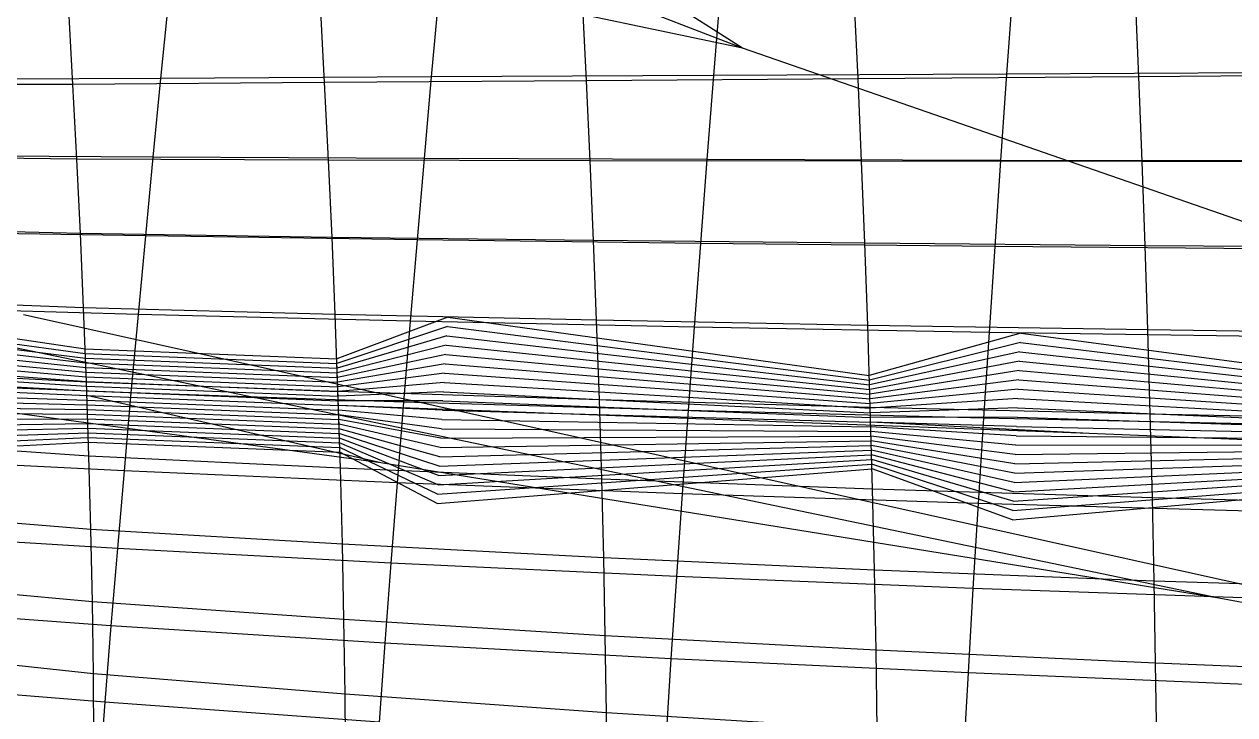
# Model space of a CAD drawing. Extents: x -483 to 483, y 0 to 271.
# Drawn here: x -348.9 to -245.2, y 120.4 to 179.5 of the extents above; entities that cross this region are included whole.
import ezdxf

# ---------------------------------------------------------------- set-up
doc = ezdxf.new("R2010")
doc.units = 0

msp = doc.modelspace()

# ---------------------------------------------------------------- linework, layer by layer
at = {"layer": 'default', "color": 8, "linetype": 'CONTINUOUS'}
for p, q in [((-287.345, 177.49, 194.645), (-324.727, 201.454, 90.722)), ((-287.345, 177.49, 194.645), (-346.314, 200.311, 104.195)), ((-287.345, 177.49, 194.645), (-386.133, 198.299, 133.457)), ((-183.413, 141.49, 330.759), (-287.345, 177.49, 194.645)), ((-246.532, 130.407, 381.781), (-365.429, 155.105, 255.772)), ((-39.297, 86.163, 704.197), (-348.925, 154.656, 382.105)), ((-318.316, 141.999, 222.603), (-383.345, 150.817, 136.736)), ((-318.316, 141.999, 222.603), (-343.501, 147.749, 108.429)), ((-257.636, 144.501, 172.307), (-321.949, 146.904, 95.36)), ((-257.636, 144.501, 172.307), (-276.35, 145.465, 72.006)), ((-183.413, 141.49, 330.759), (-257.636, 144.501, 172.307)), ((-246.532, 130.407, 381.781), (-318.316, 141.999, 222.603)), ((-33.619, 89.974, 702.409), (-246.532, 130.407, 381.781))]:
    msp.add_line(p, q, dxfattribs=at)
at = {"layer": 'default', "color": 5, "linetype": 'CONTINUOUS'}
for p, q in [((-264.188, 182.658, 32.978), (-264.713, 175.274, 31.693)), ((-336.514, 181.664, 71.044), (-337.187, 174.914, 69.919)), ((-313.365, 182.013, 57.27), (-313.995, 175.033, 56.088)), ((-289.235, 182.348, 44.548), (-289.815, 175.156, 43.312)), ((-264.713, 175.274, 31.693), (-289.815, 175.156, 43.312)), ((-264.713, 175.274, 31.693), (-265.227, 167.888, 30.439)), ((-238.766, 175.391, 21.31), (-264.713, 175.274, 31.693)), ((-337.187, 174.914, 69.919), (-359.275, 174.8, 84.688)), ((-337.187, 174.914, 69.919), (-337.845, 168.162, 68.821)), ((-313.995, 175.033, 56.088), (-337.187, 174.914, 69.919)), ((-313.995, 175.033, 56.088), (-314.61, 168.05, 54.932)), ((-289.815, 175.156, 43.312), (-313.995, 175.033, 56.088)), ((-289.815, 175.156, 43.312), (-290.382, 167.961, 42.105)), ((-337.845, 168.162, 68.821), (-359.966, 168.298, 83.647)), ((-337.845, 168.162, 68.821), (-338.487, 161.418, 67.749)), ((-314.61, 168.05, 54.932), (-337.845, 168.162, 68.821)), ((-314.61, 168.05, 54.932), (-315.21, 161.075, 53.806)), ((-290.382, 167.961, 42.105), (-314.61, 168.05, 54.932)), ((-290.382, 167.961, 42.105), (-290.934, 160.776, 40.928)), ((-265.227, 167.888, 30.439), (-290.382, 167.961, 42.105)), ((-265.227, 167.888, 30.439), (-265.727, 160.511, 29.217)), ((-239.222, 167.831, 20.013), (-265.227, 167.888, 30.439)), ((-338.487, 161.418, 67.749), (-360.64, 161.804, 82.632)), ((-338.487, 161.418, 67.749), (-339.115, 154.69, 66.701)), ((-315.21, 161.075, 53.806), (-338.487, 161.418, 67.749)), ((-315.21, 161.075, 53.806), (-315.796, 154.116, 52.705)), ((-290.934, 160.776, 40.928), (-315.21, 161.075, 53.806)), ((-290.934, 160.776, 40.928), (-291.474, 153.606, 39.778)), ((-265.727, 160.511, 29.217), (-290.934, 160.776, 40.928)), ((-265.727, 160.511, 29.217), (-266.215, 153.15, 28.022)), ((-239.666, 160.282, 18.75), (-265.727, 160.511, 29.217)), ((-339.115, 154.69, 66.701), (-361.3, 155.325, 81.64)), ((-339.115, 154.69, 66.701), (-339.724, 147.981, 65.683)), ((-315.796, 154.116, 52.705), (-339.115, 154.69, 66.701)), ((-312.573, 154.473, 58.759), (-322.089, 150.908, 95.126)), ((-312.619, 153.675, 58.672), (-322.075, 150.508, 95.151)), ((-315.796, 154.116, 52.705), (-316.365, 147.178, 51.635)), ((-291.474, 153.606, 39.778), (-315.796, 154.116, 52.705)), ((-291.474, 153.606, 39.778), (-291.998, 146.458, 38.661)), ((-266.215, 153.15, 28.022), (-291.474, 153.606, 39.778)), ((-312.666, 152.876, 58.584), (-322.06, 150.107, 95.175)), ((-263.492, 153.099, 34.678), (-276.472, 149.468, 71.746)), ((-266.215, 153.15, 28.022), (-266.69, 145.812, 26.863)), ((-240.1, 152.75, 17.516), (-266.215, 153.15, 28.022)), ((-312.712, 152.077, 58.497), (-322.046, 149.707, 95.199)), ((-263.529, 152.3, 34.589), (-276.459, 149.068, 71.773)), ((-263.565, 151.501, 34.5), (-276.446, 148.668, 71.8)), ((-312.759, 151.278, 58.409), (-322.031, 149.306, 95.223)), ((-312.806, 150.479, 58.321), (-322.016, 148.906, 95.248)), ((-263.602, 150.702, 34.411), (-276.434, 148.267, 71.827)), ((-312.852, 149.68, 58.234), (-322.002, 148.505, 95.272)), ((-263.638, 149.902, 34.322), (-276.421, 147.867, 71.854)), ((-339.724, 147.981, 65.683), (-361.941, 148.865, 80.675)), ((-312.899, 148.881, 58.146), (-321.987, 148.105, 95.296)), ((-263.674, 149.103, 34.233), (-276.408, 147.467, 71.881)), ((-263.711, 148.304, 34.144), (-276.396, 147.066, 71.908)), ((-339.724, 147.981, 65.683), (-340.316, 141.298, 64.695)), ((-316.365, 147.178, 51.635), (-339.724, 147.981, 65.683)), ((-312.945, 148.082, 58.059), (-321.975, 147.705, 95.317)), ((-312.992, 147.284, 57.971), (-321.962, 147.304, 95.338)), ((-263.747, 147.505, 34.055), (-276.383, 146.666, 71.935)), ((-313.039, 146.485, 57.884), (-321.949, 146.904, 95.36)), ((-313.085, 145.686, 57.796), (-321.937, 146.503, 95.381)), ((-316.365, 147.178, 51.635), (-316.918, 140.267, 50.598)), ((-291.998, 146.458, 38.661), (-316.365, 147.178, 51.635)), ((-291.998, 146.458, 38.661), (-292.506, 139.338, 37.578)), ((-266.69, 145.812, 26.863), (-291.998, 146.458, 38.661)), ((-263.783, 146.705, 33.967), (-276.372, 146.266, 71.958)), ((-313.132, 144.887, 57.709), (-321.924, 146.103, 95.402)), ((-313.178, 144.088, 57.621), (-321.911, 145.703, 95.423)), ((-313.225, 143.289, 57.534), (-321.899, 145.302, 95.444)), ((-263.82, 145.906, 33.878), (-276.361, 145.866, 71.982)), ((-263.856, 145.107, 33.789), (-276.35, 145.465, 72.006)), ((-266.69, 145.812, 26.863), (-267.15, 138.502, 25.738)), ((-240.52, 145.239, 16.318), (-266.69, 145.812, 26.863)), ((-313.271, 142.49, 57.446), (-321.886, 144.902, 95.465)), ((-313.318, 141.691, 57.359), (-321.873, 144.501, 95.486)), ((-263.893, 144.308, 33.7), (-276.338, 145.065, 72.03)), ((-263.929, 143.509, 33.611), (-276.327, 144.665, 72.054)), ((-263.965, 142.709, 33.522), (-276.316, 144.264, 72.078)), ((-313.365, 140.892, 57.271), (-321.861, 144.101, 95.508)), ((-313.411, 140.094, 57.184), (-321.848, 143.701, 95.529)), ((-313.458, 139.295, 57.096), (-321.835, 143.3, 95.55)), ((-264.002, 141.91, 33.433), (-276.305, 143.864, 72.101)), ((-264.038, 141.111, 33.344), (-276.294, 143.464, 72.125)), ((-340.316, 141.298, 64.695), (-362.563, 142.429, 79.738)), ((-313.504, 138.496, 57.009), (-321.823, 142.9, 95.571)), ((-264.074, 140.312, 33.255), (-276.283, 143.064, 72.149)), ((-264.111, 139.512, 33.166), (-276.271, 142.663, 72.173)), ((-264.147, 138.713, 33.077), (-276.26, 142.263, 72.197)), ((-340.316, 141.298, 64.695), (-340.887, 134.645, 63.742)), ((-316.918, 140.267, 50.598), (-340.316, 141.298, 64.695)), ((-264.184, 137.914, 32.989), (-276.249, 141.863, 72.22)), ((-264.22, 137.115, 32.9), (-276.238, 141.462, 72.244)), ((-316.918, 140.267, 50.598), (-317.451, 133.387, 49.597)), ((-292.506, 139.338, 37.578), (-316.918, 140.267, 50.598)), ((-292.506, 139.338, 37.578), (-292.996, 132.25, 36.534)), ((-267.15, 138.502, 25.738), (-292.506, 139.338, 37.578)), ((-267.15, 138.502, 25.738), (-267.593, 131.225, 24.654)), ((-240.928, 137.759, 15.157), (-267.15, 138.502, 25.738)), ((-340.887, 134.645, 63.742), (-363.164, 136.023, 78.834)), ((-340.887, 134.645, 63.742), (-341.435, 128.032, 62.827)), ((-317.451, 133.387, 49.597), (-340.887, 134.645, 63.742)), ((-317.451, 133.387, 49.597), (-317.962, 126.548, 48.637)), ((-292.996, 132.25, 36.534), (-317.451, 133.387, 49.597)), ((-292.996, 132.25, 36.534), (-293.466, 125.205, 35.532)), ((-267.593, 131.225, 24.654), (-292.996, 132.25, 36.534)), ((-267.593, 131.225, 24.654), (-268.018, 123.993, 23.616)), ((-241.321, 130.312, 14.038), (-267.593, 131.225, 24.654)), ((-341.435, 128.032, 62.827), (-363.741, 129.655, 77.965)), ((-341.435, 128.032, 62.827), (-341.957, 121.479, 61.955)), ((-317.962, 126.548, 48.637), (-341.435, 128.032, 62.827)), ((-317.962, 126.548, 48.637), (-318.449, 119.771, 47.722)), ((-293.466, 125.205, 35.532), (-317.962, 126.548, 48.637)), ((-293.466, 125.205, 35.532), (-293.914, 118.223, 34.579)), ((-268.018, 123.993, 23.616), (-293.466, 125.205, 35.532)), ((-268.018, 123.993, 23.616), (-268.422, 116.825, 22.627)), ((-241.698, 122.911, 12.966), (-268.018, 123.993, 23.616)), ((-341.957, 121.479, 61.955), (-364.291, 123.344, 77.137)), ((-341.957, 121.479, 61.955), (-342.45, 114.995, 61.133)), ((-318.449, 119.771, 47.722), (-341.957, 121.479, 61.955))]:
    msp.add_line(p, q, dxfattribs=at)
at = {"layer": 'default', "color": 3, "linetype": 'CONTINUOUS'}
for p, q in [((-300.703, 174.712, 81.055), (-301.048, 181.591, 80.406)), ((-277.439, 174.883, 69.684), (-277.767, 181.966, 68.985)), ((-253.392, 175.048, 59.366), (-253.697, 182.316, 58.621)), ((-344.689, 174.381, 106.641), (-345.052, 180.794, 106.094)), ((-323.128, 174.544, 93.391), (-323.486, 181.2, 92.794)), ((-344.689, 174.381, 106.641), (-365.256, 174.38, 120.615)), ((-323.128, 174.544, 93.391), (-344.689, 174.381, 106.641)), ((-344.355, 167.99, 107.144), (-344.689, 174.381, 106.641)), ((-300.703, 174.712, 81.055), (-323.128, 174.544, 93.391)), ((-322.798, 167.912, 93.943), (-323.128, 174.544, 93.391)), ((-277.439, 174.883, 69.684), (-300.703, 174.712, 81.055)), ((-300.384, 167.857, 81.655), (-300.703, 174.712, 81.055)), ((-253.392, 175.048, 59.366), (-277.439, 174.883, 69.684)), ((-277.136, 167.825, 70.33), (-277.439, 174.883, 69.684)), ((-228.626, 175.21, 50.169), (-253.392, 175.048, 59.366)), ((-253.11, 167.805, 60.056), (-253.392, 175.048, 59.366)), ((-344.355, 167.99, 107.144), (-364.921, 168.266, 121.066)), ((-344.051, 161.617, 107.601), (-344.355, 167.99, 107.144)), ((-322.798, 167.912, 93.943), (-344.355, 167.99, 107.144)), ((-322.497, 161.298, 94.445), (-322.798, 167.912, 93.943)), ((-300.384, 167.857, 81.655), (-322.798, 167.912, 93.943)), ((-300.092, 161.02, 82.202), (-300.384, 167.857, 81.655)), ((-277.136, 167.825, 70.33), (-300.384, 167.857, 81.655)), ((-276.859, 160.785, 70.921), (-277.136, 167.825, 70.33)), ((-253.11, 167.805, 60.056), (-277.136, 167.825, 70.33)), ((-252.851, 160.582, 60.688), (-253.11, 167.805, 60.056)), ((-228.369, 167.8, 50.9), (-253.11, 167.805, 60.056)), ((-344.051, 161.617, 107.601), (-364.617, 162.168, 121.474)), ((-343.778, 155.252, 108.012), (-344.051, 161.617, 107.601)), ((-322.497, 161.298, 94.445), (-344.051, 161.617, 107.601)), ((-322.226, 154.691, 94.898), (-322.497, 161.298, 94.445)), ((-300.092, 161.02, 82.202), (-322.497, 161.298, 94.445)), ((-299.829, 154.192, 82.696), (-300.092, 161.02, 82.202)), ((-276.859, 160.785, 70.921), (-300.092, 161.02, 82.202)), ((-276.608, 153.754, 71.456), (-276.859, 160.785, 70.921)), ((-252.851, 160.582, 60.688), (-276.859, 160.785, 70.921)), ((-252.617, 153.366, 61.261), (-252.851, 160.582, 60.688)), ((-228.133, 160.411, 51.571), (-252.851, 160.582, 60.688)), ((-343.778, 155.252, 108.012), (-364.346, 156.078, 121.839)), ((-343.539, 148.896, 108.373), (-343.778, 155.252, 108.012)), ((-322.226, 154.691, 94.898), (-343.778, 155.252, 108.012)), ((-321.987, 148.094, 95.297), (-322.226, 154.691, 94.898)), ((-299.829, 154.192, 82.696), (-322.226, 154.691, 94.898)), ((-299.596, 147.373, 83.134), (-299.829, 154.192, 82.696)), ((-276.608, 153.754, 71.456), (-299.829, 154.192, 82.696)), ((-276.385, 146.733, 71.931), (-276.608, 153.754, 71.456)), ((-252.617, 153.366, 61.261), (-276.608, 153.754, 71.456)), ((-252.408, 146.161, 61.772), (-252.617, 153.366, 61.261)), ((-227.919, 153.03, 52.18), (-252.617, 153.366, 61.261)), ((-343.539, 148.896, 108.373), (-364.108, 149.997, 122.159)), ((-343.331, 142.569, 108.684), (-343.539, 148.896, 108.373)), ((-321.987, 148.094, 95.297), (-343.539, 148.896, 108.373)), ((-321.779, 141.527, 95.643), (-321.987, 148.094, 95.297)), ((-299.596, 147.373, 83.134), (-321.987, 148.094, 95.297)), ((-299.393, 140.585, 83.516), (-299.596, 147.373, 83.134)), ((-276.385, 146.733, 71.931), (-299.596, 147.373, 83.134)), ((-276.19, 139.743, 72.347), (-276.385, 146.733, 71.931)), ((-252.408, 146.161, 61.772), (-276.385, 146.733, 71.931)), ((-252.225, 138.988, 62.22), (-252.408, 146.161, 61.772)), ((-227.728, 145.66, 52.724), (-252.408, 146.161, 61.772)), ((-343.331, 142.569, 108.684), (-363.904, 143.943, 122.433)), ((-343.161, 136.29, 108.941), (-343.331, 142.569, 108.684)), ((-321.779, 141.527, 95.643), (-343.331, 142.569, 108.684)), ((-321.607, 135.01, 95.931), (-321.779, 141.527, 95.643)), ((-299.393, 140.585, 83.516), (-321.779, 141.527, 95.643)), ((-299.223, 133.849, 83.835), (-299.393, 140.585, 83.516)), ((-276.19, 139.743, 72.347), (-299.393, 140.585, 83.516)), ((-276.026, 132.805, 72.696), (-276.19, 139.743, 72.347)), ((-252.225, 138.988, 62.22), (-276.19, 139.743, 72.347)), ((-252.07, 131.869, 62.599), (-252.225, 138.988, 62.22)), ((-227.56, 138.322, 53.203), (-252.225, 138.988, 62.22)), ((-343.161, 136.29, 108.941), (-363.738, 137.936, 122.657)), ((-343.028, 130.076, 109.141), (-343.161, 136.29, 108.941)), ((-321.607, 135.01, 95.931), (-343.161, 136.29, 108.941)), ((-321.471, 128.561, 96.158), (-321.607, 135.01, 95.931)), ((-299.223, 133.849, 83.835), (-321.607, 135.01, 95.931)), ((-299.087, 127.182, 84.09), (-299.223, 133.849, 83.835)), ((-276.026, 132.805, 72.696), (-299.223, 133.849, 83.835)), ((-275.894, 125.94, 72.977), (-276.026, 132.805, 72.696)), ((-252.07, 131.869, 62.599), (-276.026, 132.805, 72.696)), ((-343.028, 130.076, 109.141), (-363.611, 131.992, 122.829)), ((-251.944, 124.824, 62.906), (-252.07, 131.869, 62.599)), ((-227.417, 131.039, 53.609), (-252.07, 131.869, 62.599)), ((-342.935, 123.922, 109.281), (-343.028, 130.076, 109.141)), ((-321.471, 128.561, 96.158), (-343.028, 130.076, 109.141)), ((-321.374, 122.172, 96.321), (-321.471, 128.561, 96.158)), ((-299.087, 127.182, 84.09), (-321.471, 128.561, 96.158)), ((-298.989, 120.579, 84.275), (-299.087, 127.182, 84.09)), ((-275.894, 125.94, 72.977), (-299.087, 127.182, 84.09)), ((-342.935, 123.922, 109.281), (-363.524, 126.104, 122.945)), ((-275.796, 119.139, 73.185), (-275.894, 125.94, 72.977)), ((-251.944, 124.824, 62.906), (-275.894, 125.94, 72.977)), ((-251.85, 117.845, 63.135), (-251.944, 124.824, 62.906)), ((-227.301, 123.832, 53.94), (-251.944, 124.824, 62.906)), ((-342.889, 117.798, 109.35), (-342.935, 123.922, 109.281)), ((-321.374, 122.172, 96.321), (-342.935, 123.922, 109.281)), ((-321.322, 115.816, 96.407), (-321.374, 122.172, 96.321)), ((-298.989, 120.579, 84.275), (-321.374, 122.172, 96.321)), ((-298.933, 114.008, 84.379), (-298.989, 120.579, 84.275)), ((-275.796, 119.139, 73.185), (-298.989, 120.579, 84.275))]:
    msp.add_line(p, q, dxfattribs=at)
at = {"layer": 'default', "color": 1, "linetype": 'CONTINUOUS'}
for p, q in [((-378.734, 156.871, 102.479), (-343.646, 151.754, 108.21)), ((-378.793, 156.123, 102.4), (-343.631, 151.353, 108.233)), ((-378.91, 154.627, 102.243), (-343.601, 150.552, 108.278)), ((-378.852, 155.375, 102.322), (-343.616, 150.953, 108.256)), ((-378.969, 153.878, 102.164), (-343.586, 150.152, 108.301)), ((-312.619, 153.675, 58.672), (-276.459, 149.068, 71.773)), ((-312.573, 154.473, 58.759), (-276.472, 149.468, 71.746)), ((-379.028, 153.13, 102.085), (-343.571, 149.751, 108.324)), ((-312.666, 152.876, 58.584), (-276.446, 148.668, 71.8)), ((-263.492, 153.099, 34.678), (-227.798, 148.332, 52.527)), ((-379.145, 151.634, 101.927), (-343.541, 148.95, 108.369)), ((-379.086, 152.382, 102.006), (-343.556, 149.351, 108.347)), ((-312.712, 152.077, 58.497), (-276.434, 148.267, 71.827)), ((-263.565, 151.501, 34.5), (-227.777, 147.531, 52.586)), ((-263.529, 152.3, 34.589), (-227.787, 147.931, 52.556)), ((-379.204, 150.885, 101.848), (-343.527, 148.55, 108.39)), ((-312.806, 150.479, 58.321), (-276.408, 147.467, 71.881)), ((-312.759, 151.278, 58.409), (-276.421, 147.867, 71.854)), ((-263.602, 150.702, 34.411), (-227.766, 147.131, 52.615)), ((-379.321, 149.389, 101.69), (-343.501, 147.749, 108.429)), ((-379.262, 150.137, 101.769), (-343.514, 148.149, 108.409)), ((-312.852, 149.68, 58.234), (-276.396, 147.066, 71.908)), ((-263.638, 149.902, 34.322), (-227.756, 146.731, 52.645)), ((-379.38, 148.641, 101.611), (-343.488, 147.348, 108.449)), ((-312.899, 148.881, 58.146), (-276.383, 146.666, 71.935)), ((-263.711, 148.304, 34.144), (-227.735, 145.93, 52.704)), ((-263.674, 149.103, 34.233), (-227.746, 146.33, 52.674)), ((-379.438, 147.892, 101.532), (-343.475, 146.948, 108.469)), ((-312.992, 147.284, 57.971), (-276.361, 145.866, 71.982)), ((-312.945, 148.082, 58.059), (-276.372, 146.266, 71.958)), ((-263.747, 147.505, 34.055), (-227.725, 145.53, 52.732)), ((-379.556, 146.396, 101.374), (-343.449, 146.147, 108.508)), ((-379.497, 147.144, 101.453), (-343.462, 146.547, 108.488)), ((-313.039, 146.485, 57.884), (-276.35, 145.465, 72.006)), ((-263.783, 146.705, 33.967), (-227.716, 145.13, 52.758)), ((-379.673, 144.899, 101.216), (-343.422, 145.346, 108.547)), ((-379.614, 145.647, 101.295), (-343.436, 145.746, 108.528)), ((-313.085, 145.686, 57.796), (-276.338, 145.065, 72.03)), ((-263.82, 145.906, 33.878), (-227.707, 144.73, 52.785)), ((-379.849, 142.654, 100.98), (-343.383, 144.145, 108.607)), ((-379.79, 143.403, 101.059), (-343.396, 144.545, 108.587)), ((-379.732, 144.151, 101.137), (-343.409, 144.946, 108.567)), ((-313.178, 144.088, 57.621), (-276.316, 144.264, 72.078)), ((-313.132, 144.887, 57.709), (-276.327, 144.665, 72.054)), ((-263.893, 144.308, 33.7), (-227.689, 143.929, 52.837)), ((-263.856, 145.107, 33.789), (-227.698, 144.329, 52.811)), ((-379.908, 141.906, 100.901), (-343.37, 143.744, 108.626)), ((-313.271, 142.49, 57.446), (-276.294, 143.464, 72.125)), ((-313.225, 143.289, 57.534), (-276.305, 143.864, 72.101)), ((-263.965, 142.709, 33.522), (-227.67, 143.129, 52.889)), ((-263.929, 143.509, 33.611), (-227.679, 143.529, 52.863)), ((-313.411, 140.094, 57.184), (-276.26, 142.263, 72.197)), ((-313.365, 140.892, 57.271), (-276.271, 142.663, 72.173)), ((-313.318, 141.691, 57.359), (-276.283, 143.064, 72.149)), ((-264.038, 141.111, 33.344), (-227.652, 142.329, 52.941)), ((-264.002, 141.91, 33.433), (-227.661, 142.729, 52.915)), ((-313.504, 138.496, 57.009), (-276.238, 141.462, 72.244)), ((-313.458, 139.295, 57.096), (-276.249, 141.863, 72.22)), ((-264.147, 138.713, 33.077), (-227.624, 141.128, 53.02)), ((-264.111, 139.512, 33.166), (-227.634, 141.528, 52.994)), ((-264.074, 140.312, 33.255), (-227.643, 141.928, 52.967)), ((-264.22, 137.115, 32.9), (-227.606, 140.328, 53.072)), ((-264.184, 137.914, 32.989), (-227.615, 140.728, 53.046))]:
    msp.add_line(p, q, dxfattribs=at)
at = {"layer": 'default', "color": 2, "linetype": 'CONTINUOUS'}
for p, q in [((-343.646, 151.754, 108.21), (-322.089, 150.908, 95.126)), ((-343.631, 151.353, 108.233), (-343.646, 151.353, 108.21)), ((-343.631, 151.353, 108.233), (-322.075, 150.508, 95.151)), ((-343.616, 150.953, 108.256), (-343.631, 150.953, 108.233)), ((-343.616, 150.953, 108.256), (-322.06, 150.107, 95.175)), ((-343.601, 150.552, 108.278), (-343.616, 150.552, 108.256)), ((-343.601, 150.552, 108.278), (-322.046, 149.707, 95.199)), ((-322.075, 150.508, 95.151), (-322.089, 150.908, 95.126)), ((-322.06, 150.107, 95.175), (-322.075, 150.508, 95.151)), ((-343.586, 150.152, 108.301), (-343.601, 150.152, 108.278)), ((-343.586, 150.152, 108.301), (-322.031, 149.306, 95.223)), ((-343.571, 149.751, 108.324), (-343.586, 149.751, 108.301)), ((-343.571, 149.751, 108.324), (-322.016, 148.906, 95.248)), ((-343.556, 149.351, 108.347), (-343.571, 149.351, 108.324)), ((-343.556, 149.351, 108.347), (-322.002, 148.505, 95.272)), ((-322.046, 149.707, 95.199), (-322.06, 150.107, 95.175)), ((-322.031, 149.306, 95.223), (-322.046, 149.707, 95.199)), ((-343.541, 148.95, 108.369), (-343.556, 148.95, 108.347)), ((-343.541, 148.95, 108.369), (-321.987, 148.105, 95.296)), ((-343.527, 148.55, 108.39), (-343.541, 148.55, 108.369)), ((-343.527, 148.55, 108.39), (-321.975, 147.705, 95.317)), ((-322.016, 148.906, 95.248), (-322.031, 149.306, 95.223)), ((-322.002, 148.505, 95.272), (-322.016, 148.906, 95.248)), ((-321.987, 148.105, 95.296), (-322.002, 148.505, 95.272)), ((-343.514, 148.149, 108.409), (-343.527, 148.149, 108.39)), ((-343.514, 148.149, 108.409), (-321.962, 147.304, 95.338)), ((-343.501, 147.749, 108.429), (-343.514, 147.749, 108.409)), ((-343.501, 147.749, 108.429), (-321.949, 146.904, 95.36)), ((-343.488, 147.348, 108.449), (-343.501, 147.348, 108.429)), ((-343.488, 147.348, 108.449), (-321.937, 146.503, 95.381)), ((-321.975, 147.705, 95.317), (-321.987, 148.105, 95.296)), ((-321.962, 147.304, 95.338), (-321.975, 147.705, 95.317)), ((-321.949, 146.904, 95.36), (-321.962, 147.304, 95.338)), ((-343.475, 146.948, 108.469), (-343.488, 146.948, 108.449)), ((-343.475, 146.948, 108.469), (-321.924, 146.103, 95.402)), ((-343.462, 146.547, 108.488), (-343.475, 146.547, 108.469)), ((-343.462, 146.547, 108.488), (-321.911, 145.703, 95.423)), ((-321.937, 146.503, 95.381), (-321.949, 146.904, 95.36)), ((-321.924, 146.103, 95.402), (-321.937, 146.503, 95.381)), ((-343.449, 146.147, 108.508), (-343.462, 146.147, 108.488)), ((-343.449, 146.147, 108.508), (-321.899, 145.302, 95.444)), ((-343.436, 145.746, 108.528), (-343.449, 145.746, 108.508)), ((-343.436, 145.746, 108.528), (-321.886, 144.902, 95.465)), ((-343.422, 145.346, 108.547), (-343.436, 145.346, 108.528)), ((-343.422, 145.346, 108.547), (-321.873, 144.501, 95.486)), ((-321.911, 145.703, 95.423), (-321.924, 146.103, 95.402)), ((-321.899, 145.302, 95.444), (-321.911, 145.703, 95.423)), ((-321.886, 144.902, 95.465), (-321.899, 145.302, 95.444)), ((-343.409, 144.946, 108.567), (-343.422, 144.946, 108.547)), ((-343.409, 144.946, 108.567), (-321.861, 144.101, 95.508)), ((-343.396, 144.545, 108.587), (-343.409, 144.545, 108.567)), ((-343.396, 144.545, 108.587), (-321.848, 143.701, 95.529)), ((-343.383, 144.145, 108.607), (-343.396, 144.145, 108.587)), ((-343.383, 144.145, 108.607), (-321.835, 143.3, 95.55)), ((-321.873, 144.501, 95.486), (-321.886, 144.902, 95.465)), ((-321.861, 144.101, 95.508), (-321.873, 144.501, 95.486)), ((-343.37, 143.744, 108.626), (-343.383, 143.744, 108.607)), ((-343.37, 143.744, 108.626), (-321.823, 142.9, 95.571)), ((-321.848, 143.701, 95.529), (-321.861, 144.101, 95.508)), ((-321.835, 143.3, 95.55), (-321.848, 143.701, 95.529)), ((-321.823, 142.9, 95.571), (-321.835, 143.3, 95.55))]:
    msp.add_line(p, q, dxfattribs=at)

doc.saveas('drawing.dxf')
